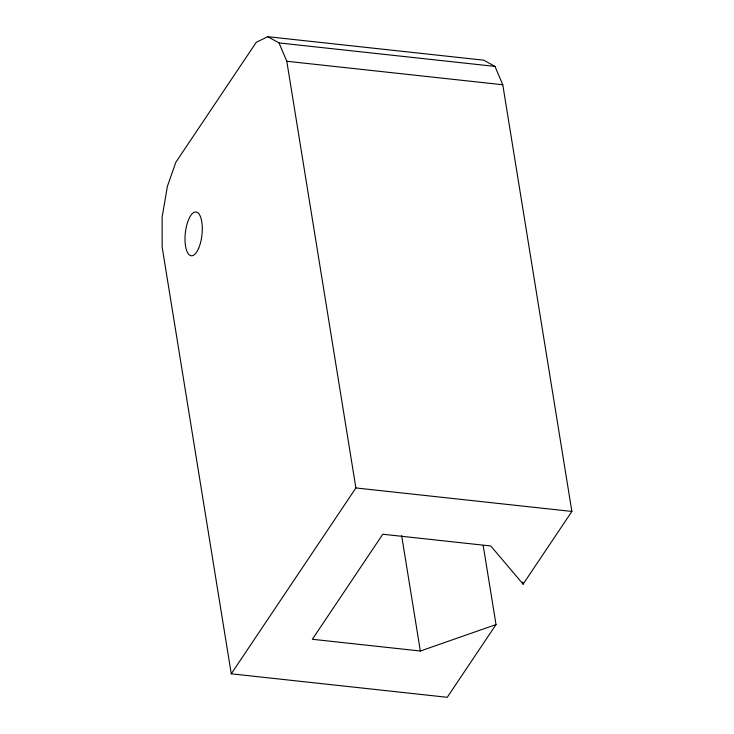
<?xml version="1.0" encoding="UTF-8"?>
<svg xmlns="http://www.w3.org/2000/svg" width="734" height="734" viewBox="0 0 734 734"><rect width="100%" height="100%" fill="white"/><g stroke="black" fill="none" stroke-linecap="round" stroke-linejoin="round"><path stroke-width="1.1" d="M231.265 673.812L355.898 487.954L286.792 61.261L279.012 42.921L267.763 36.7L256.276 42.306L175.857 162.223L167.37 186.408L162.122 217.227L162.159 247.11L231.265 673.812L447.245 697.3L496.019 624.57L483.192 545.426M496.019 624.57L420.343 651.021L312.354 639.277L382.799 534.233L490.789 545.977L523.113 584.172L571.878 511.442L502.772 84.749L494.991 66.409L483.743 60.188L267.763 36.7M279.012 42.921L494.991 66.409M286.792 61.261L502.772 84.749M355.898 487.954L571.878 511.442M522.746 581.906L523.113 584.172M401.663 535.701L420.343 651.021M198.611 248.358A22.02 8.368 -83.8 0 0 197.308 212.392A22.02 8.368 -83.8 0 0 185.032 240.853A22.02 8.368 -83.8 0 0 198.611 248.358"/></g></svg>
